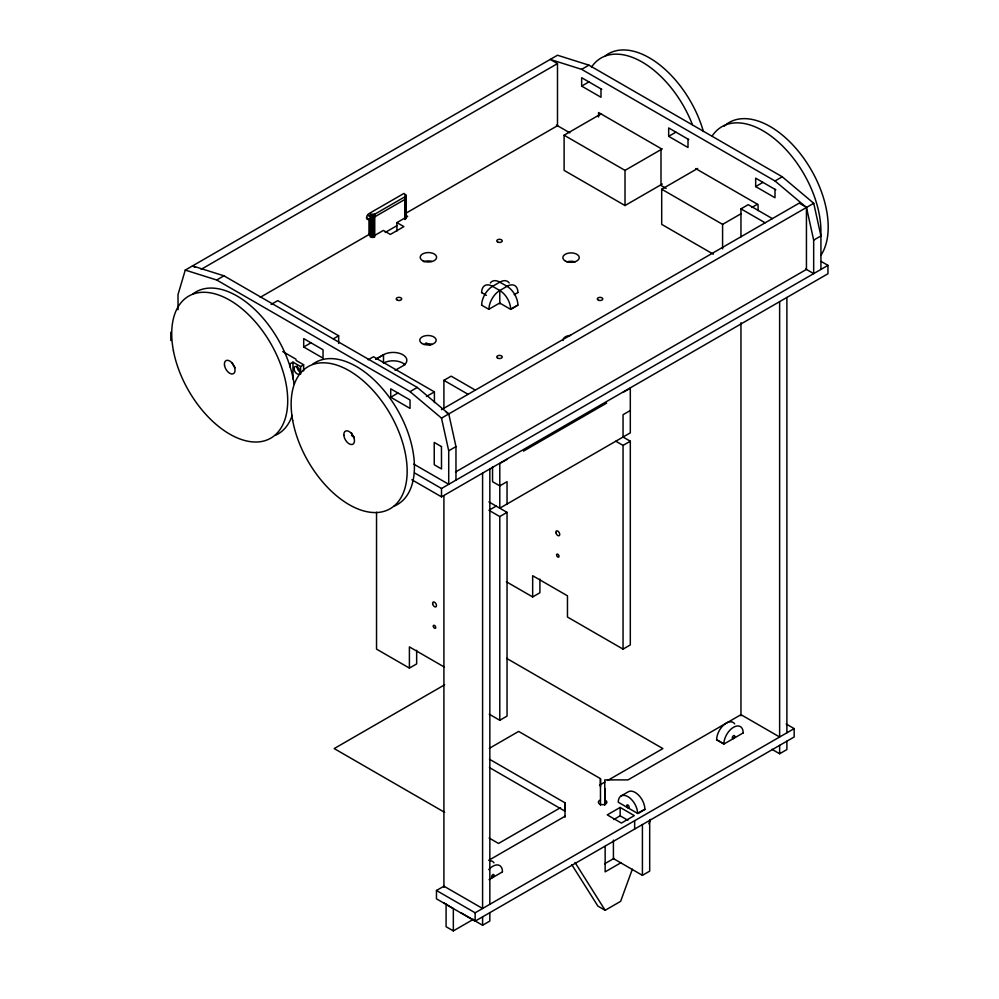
<?xml version="1.0" encoding="UTF-8"?>
<svg xmlns="http://www.w3.org/2000/svg" width="999" height="999" viewBox="0 0 999 999"><rect width="100%" height="100%" fill="white"/><g stroke="black" fill="none" stroke-linecap="round" stroke-linejoin="round"><path stroke-width="1.5" d="M404.021 193.381L368.981 213.611A3.422 1.973 -60 0 0 366.558 217.794A3.422 1.973 -60 0 0 368.981 219.193L368.981 234.54L260.215 297.34M805.619 268.956L813.673 273.614L813.673 240.122L806.48 207.467L774.999 180.969L581.655 69.343L550.237 59.428L557.492 63.611L557.492 125.712L405.369 213.536M489.423 759.19L565.009 802.834L565.009 811.188L489.423 767.557M600.474 787.012L600.474 778.658L518.643 731.418L489.31 748.351M604.745 804.257L604.745 779.894L628.021 779.894L740.996 714.672L779.632 737L779.632 301.636M605.144 846.365L605.144 871.865L621.191 862.599M613.423 840.122L613.423 858.591L642.419 875.324L649.687 871.128L649.687 820.366M613.698 819.542L620.154 815.821L620.154 807.442L634.303 815.621L621.415 823.064L607.255 814.884L620.154 807.442M634.652 829.07L634.652 820.703M642.419 875.324L642.419 824.562M820.928 269.43L820.928 235.939L813.723 203.284L782.254 176.786L588.911 65.147L557.492 55.232L185.277 270.092L178.022 294.505L178.022 309.727M632.355 869.167L620.629 901.348L605.144 910.289L597.889 906.093L571.828 864.722M648.875 823.813L650.474 819.43M375.911 359.253L383.504 354.732A13.674 7.892 0 0 1 402.834 354.732A13.674 7.892 0 0 1 402.834 365.896L395.104 370.367M201.149 269.343L557.492 63.611M185.277 270.092L216.696 280.007L223.938 275.811L417.295 387.45L448.763 413.948L455.969 446.603L455.969 480.094M581.655 69.343L588.911 65.147M601.798 89.361L581.655 77.71L581.655 86.101L588.911 81.918M370.192 236.925L370.192 214.211L374.75 214.211L404.895 196.803L405.844 195.492L404.895 194.168M396.915 230.969L396.915 222.602L407.667 216.396L405.082 214.897M385.239 232.417L397.04 225.612M271.104 304.47L277.759 300.624L338.661 335.776L338.661 343.431M662.312 184.003L625.012 205.532L564.11 170.379L564.11 135.215L601.41 113.686M303.696 347.003L323.039 358.166L323.039 349.775L303.696 338.611L303.696 347.003L310.951 342.819M688.811 139.598L668.668 127.947L668.668 136.339L675.911 132.155M303.646 370.904L303.646 364.785L300.599 366.546L292.982 362.15L289.935 363.911L289.935 366.97M333.329 338.861L338.661 335.776M564.11 135.215L625.012 170.379L662.312 148.839M713.323 254.183L661.7 224.375L661.7 189.211L697.664 168.456M368.181 359.802L373.501 356.73L434.403 391.883L434.403 402.585M375.761 359.203L383.504 354.732L383.504 363.112A13.674 7.892 0 0 1 405.007 364.747M481.543 305.095L488.923 309.353A15.385 8.879 -60 0 1 499.8 290.509L507.042 286.326A15.385 8.879 -60 0 1 517.919 292.607M488.811 309.29L499.675 303.009L510.551 309.29L517.819 305.095M514.198 294.63L517.819 292.545M390.709 397.24L410.04 408.404L410.04 400L390.709 388.836L390.709 397.24L397.952 393.044M775.811 189.822L755.669 178.172L755.669 186.576L762.924 182.38M216.696 280.007L410.04 391.633L417.295 387.45M774.999 180.969L782.254 176.786M443.918 408.429L443.918 380.344L451.173 376.161L475.337 390.109M740.958 236.925L740.958 208.853L748.214 204.658L772.377 218.619M661.7 189.211L722.589 224.375L741.246 213.611M751.897 207.455L757.23 204.383M426.411 396.503L434.403 391.883M441.508 409.652L799.2 203.134L806.443 207.317L806.443 269.418L455.507 472.028M410.04 391.633L441.508 418.131L813.723 203.284M413.798 464.123L448.713 484.278L448.713 450.786L455.969 446.603M813.673 240.122L820.928 235.939M414.573 472.939L441.508 488.486L827.959 265.372L821.228 261.476M411.875 479.757L441.508 496.853L827.959 273.738L827.959 265.372M507.042 459.353L499.787 463.536L499.787 508.191L630.307 432.842L630.307 388.186L623.051 392.37M523.476 451.123L606.618 403.121M630.307 410.514L623.051 414.697L623.051 437.025L630.307 441.208L630.307 644.929L623.051 649.125L567.469 617.032L567.469 595.816L532.667 575.724L532.667 596.94L539.91 592.744L539.91 579.12M496.166 506.093L488.911 510.277L499.787 516.558L507.042 512.375L507.042 716.096L499.787 720.279L489.21 714.173M615.796 441.208L623.051 445.392L630.307 441.208M376.536 512.262L376.536 649.125L409.403 668.094L416.658 663.91L416.658 650.274M444.642 684.802L334.19 748.576L444.642 812.349M560.501 807.679L498.526 843.456L489.098 838.011M599.562 785.127L604.957 782.017M607.642 780.456L662.874 748.576L506.618 658.353M786.163 723.988L794.168 728.608L794.168 736.975L475.137 921.153L436.476 898.838L436.463 890.484L443.918 886.188L482.592 908.491L482.592 473.139M488.686 860.339L565.047 816.245M621.091 795.953L628.359 791.757A13.674 7.892 60 0 1 638.885 795.429A13.674 7.892 60 0 1 644.855 809.178L637.587 813.386A13.674 7.892 60 0 0 627.921 796.64A13.674 7.892 60 0 0 618.256 802.222L637.861 813.561L645.142 809.365M489.048 879.644L501.948 872.202M743.393 732.804L724.05 743.968L716.783 739.772M436.463 890.484L475.137 912.799L794.168 728.608M453.334 930.906L453.334 908.591L446.091 904.395L446.091 926.722L453.334 930.906L473.476 919.28M460.839 912.686L482.592 925.236L489.835 921.053L489.835 912.686M771.952 749.312L779.632 753.745L786.887 749.562L786.887 741.183M604.582 863.823L613.935 858.416M192.52 265.896L223.938 275.811M581.655 86.101L600.998 97.265L600.998 88.874M668.668 136.339L687.999 147.502L687.999 139.111M755.669 186.576L774.999 197.74L774.999 189.335M695.666 168.569L758.091 204.595L758.091 210.639M740.958 208.853L765.134 222.802M556.418 125.087L569.842 132.83M666.108 188.411L661.001 185.464L661.001 148.551L598.576 112.512L598.576 117.033M396.915 222.602L403.871 226.623L390.334 234.44L383.379 230.419L372.627 236.626L368.743 234.378M490.359 282.979A15.385 8.879 60 0 1 499.787 282.143L507.042 286.326A15.385 8.879 60 0 1 517.907 305.17L510.664 309.353A15.385 8.879 60 0 0 499.787 290.522L492.544 286.326A15.385 8.879 60 0 0 481.655 292.607M367.57 215.334L371.241 217.258L374.75 216.845L404.895 199.438L405.844 198.127L404.895 196.803L404.895 219.518M366.558 217.794L368.981 219.193M481.543 292.545L486.376 295.329M426.061 342.832L430.107 345.167M443.918 380.344L468.094 394.305M192.545 265.934L194.967 267.332M446.341 412.437L448.751 413.836M282.754 351.548L296.029 359.215M296.029 360.389L303.646 364.785M488.911 501.91L507.042 512.375M351.523 435.514L354.195 437.062M506.368 581.755L532.667 596.94M444.205 666.982L409.403 646.89L409.403 668.094M620.154 815.821L627.872 820.279M443.918 902.909L447.54 905.007M575.012 862.449L605.144 910.289M441.508 418.131L448.713 450.786M502.509 871.815L502.172 869.118A13.674 7.892 -60 0 0 488.748 869.642M743.206 732.854L742.869 730.157A13.674 7.892 -60 0 0 732.267 728.096A13.674 7.892 -60 0 0 723.863 744.018L716.62 739.834A13.674 7.892 -60 0 1 723.788 724.912A13.674 7.892 -60 0 1 734.665 723.838M565.009 802.834L565.022 817.157M475.137 912.799L475.137 921.153M786.887 297.452L786.887 732.816M779.632 745.366L779.632 753.745M740.958 322.727L740.958 715.821M722.589 224.375L722.589 248.838M625.012 170.379L625.012 205.532M623.051 445.392L623.051 649.125M604.745 788.248L604.745 805.331M600.474 778.658L600.474 805.381M507.042 503.996L507.042 481.68L499.787 485.864L492.544 481.68L492.544 466.795M499.787 290.522L499.787 303.921M499.787 516.558L499.787 720.279M489.835 468.956L489.835 904.307M482.592 916.87L482.592 925.236M443.918 495.779L443.918 887.312M441.508 488.486L441.508 496.853M405.819 195.242L405.819 218.444M405.594 194.78L405.594 219.031M405.407 194.555L405.407 218.818M374.75 214.211L374.75 236.925M374.088 214.51L374.088 237.225M373.701 214.61L373.701 237.325M373.301 214.698L373.301 237.412M372.889 214.735L372.889 237.45M372.465 214.76L372.465 237.475M372.053 214.735L372.053 237.45M371.64 214.698L371.64 237.412M371.241 214.61L371.241 237.325M370.854 214.51L370.854 235.677M300.599 366.546L300.599 374.188M292.982 362.15L292.982 378.971M170.817 332.205L170.817 340.584M604.745 800.074A4.271 2.473 0 0 1 605.881 803.795A4.271 2.473 0 0 1 599.338 803.795A4.271 2.473 0 0 1 600.474 800.074M300.1 372.103A4.308 2.485 60 0 1 297.165 365.971M312.737 364.198A82.03 47.365 60 0 1 397.689 410.252A82.03 47.365 60 0 1 394.031 506.181M354.146 437.749A7.542 4.358 60 0 1 351.398 432.667M724.238 126.111A82.03 47.365 60 0 1 802.11 156.031A82.03 47.365 60 0 1 820.841 255.407M712.275 135.827A82.03 47.365 60 0 1 779.407 143.019A82.03 47.365 60 0 1 820.791 235.639M605.244 55.907A82.03 47.365 60 0 1 703.396 131.506M591.483 67.145A82.03 47.365 60 0 1 641.77 61.838A82.03 47.365 60 0 1 692.419 124.688M292.183 415.422A82.03 47.365 60 0 1 275.15 435.414M192.832 294.018A82.03 47.365 60 0 1 252.11 307.018A82.03 47.365 60 0 1 294.081 384.041M235.19 367.694A7.542 4.358 60 0 1 232.168 362.787M490.434 860.751A13.674 7.892 -60 0 1 493.968 862.799M481.668 305.17A15.385 8.879 -60 0 1 492.544 286.326L499.8 282.143A15.385 8.879 -60 0 1 509.215 282.979M423.863 344.493A8.204 4.733 0 0 1 432.067 344.493M566.945 261.888A8.204 4.733 0 0 1 575.149 261.888M563.049 340.472A8.204 4.733 0 0 1 570.616 335.402M423.788 261.75A8.204 4.733 0 0 1 431.968 261.401M441.508 446.628L434.215 442.42L434.253 464.76L441.508 468.956L441.458 446.603M294.018 368.581A4.308 2.485 60 0 0 298.589 374.263A4.308 2.485 60 0 0 298.589 368.181A4.308 2.485 60 0 0 294.018 368.581M292.682 420.417A82.03 47.365 60 0 0 388.886 509.415A82.03 47.365 60 0 0 365.884 383.204A82.03 47.365 60 0 0 292.682 420.417M343.831 435.127A7.542 4.358 60 0 0 352.197 444.493A7.542 4.358 60 0 0 351.423 433.416A7.542 4.358 60 0 0 343.831 435.127M173.426 350.799A82.03 47.365 60 0 0 269.98 438.598A82.03 47.365 60 0 0 245.754 312.038A82.03 47.365 60 0 0 173.426 350.799M224.475 365.197A7.542 4.358 60 0 0 233.167 373.838A7.542 4.358 60 0 0 231.531 362.387A7.542 4.358 60 0 0 224.475 365.197M733.853 738.236A1.711 0.987 -60 0 0 734.39 735.589A1.711 0.987 -60 0 0 732.367 737.374A1.711 0.987 -60 0 0 733.853 738.236M493.156 877.197A1.711 0.987 -60 0 0 493.693 874.55A1.711 0.987 -60 0 0 491.683 876.348A1.711 0.987 -60 0 0 493.156 877.197M626.71 805.731A1.711 0.987 60 0 0 628.521 807.979A1.711 0.987 60 0 0 628.521 805.569A1.711 0.987 60 0 0 626.71 805.731M555.906 532.667A2.735 1.573 60 0 0 559.09 535.714A2.735 1.573 60 0 0 558.404 531.53A2.735 1.573 60 0 0 555.906 532.667M556.593 554.932A1.711 0.987 60 0 0 558.404 557.192A1.711 0.987 60 0 0 558.404 554.77A1.711 0.987 60 0 0 556.593 554.932M432.642 603.833A2.735 1.573 60 0 0 435.826 606.88A2.735 1.573 60 0 0 435.139 602.697A2.735 1.573 60 0 0 432.642 603.833M433.329 626.098A1.711 0.987 60 0 0 435.139 628.346A1.711 0.987 60 0 0 435.139 625.936A1.711 0.987 60 0 0 433.329 626.098M498.139 242.245A2.735 1.573 0 0 0 502.247 240.871A2.735 1.573 0 0 0 498.139 239.51A2.735 1.573 0 0 0 498.139 242.245M397.49 300.249A2.735 1.573 0 0 0 401.698 299.001A2.735 1.573 0 0 0 397.714 297.515A2.735 1.573 0 0 0 397.49 300.249M497.577 358.079A2.735 1.573 0 0 0 502.147 357.38A2.735 1.573 0 0 0 498.801 355.444A2.735 1.573 0 0 0 497.577 358.079M598.688 300.312A2.735 1.573 0 0 0 602.784 298.938A2.735 1.573 0 0 0 598.688 297.577A2.735 1.573 0 0 0 598.688 300.312M565.247 260.964A8.204 4.733 0 0 0 578.97 258.841A8.204 4.733 0 0 0 568.931 253.047A8.204 4.733 0 0 0 565.247 260.964M422.165 343.569A8.204 4.733 0 0 0 435.889 341.446A8.204 4.733 0 0 0 425.849 335.652A8.204 4.733 0 0 0 422.165 343.569M423.052 260.889A8.204 4.733 0 0 0 436.463 258.179A8.204 4.733 0 0 0 425.699 252.822A8.204 4.733 0 0 0 423.052 260.889"/></g></svg>
